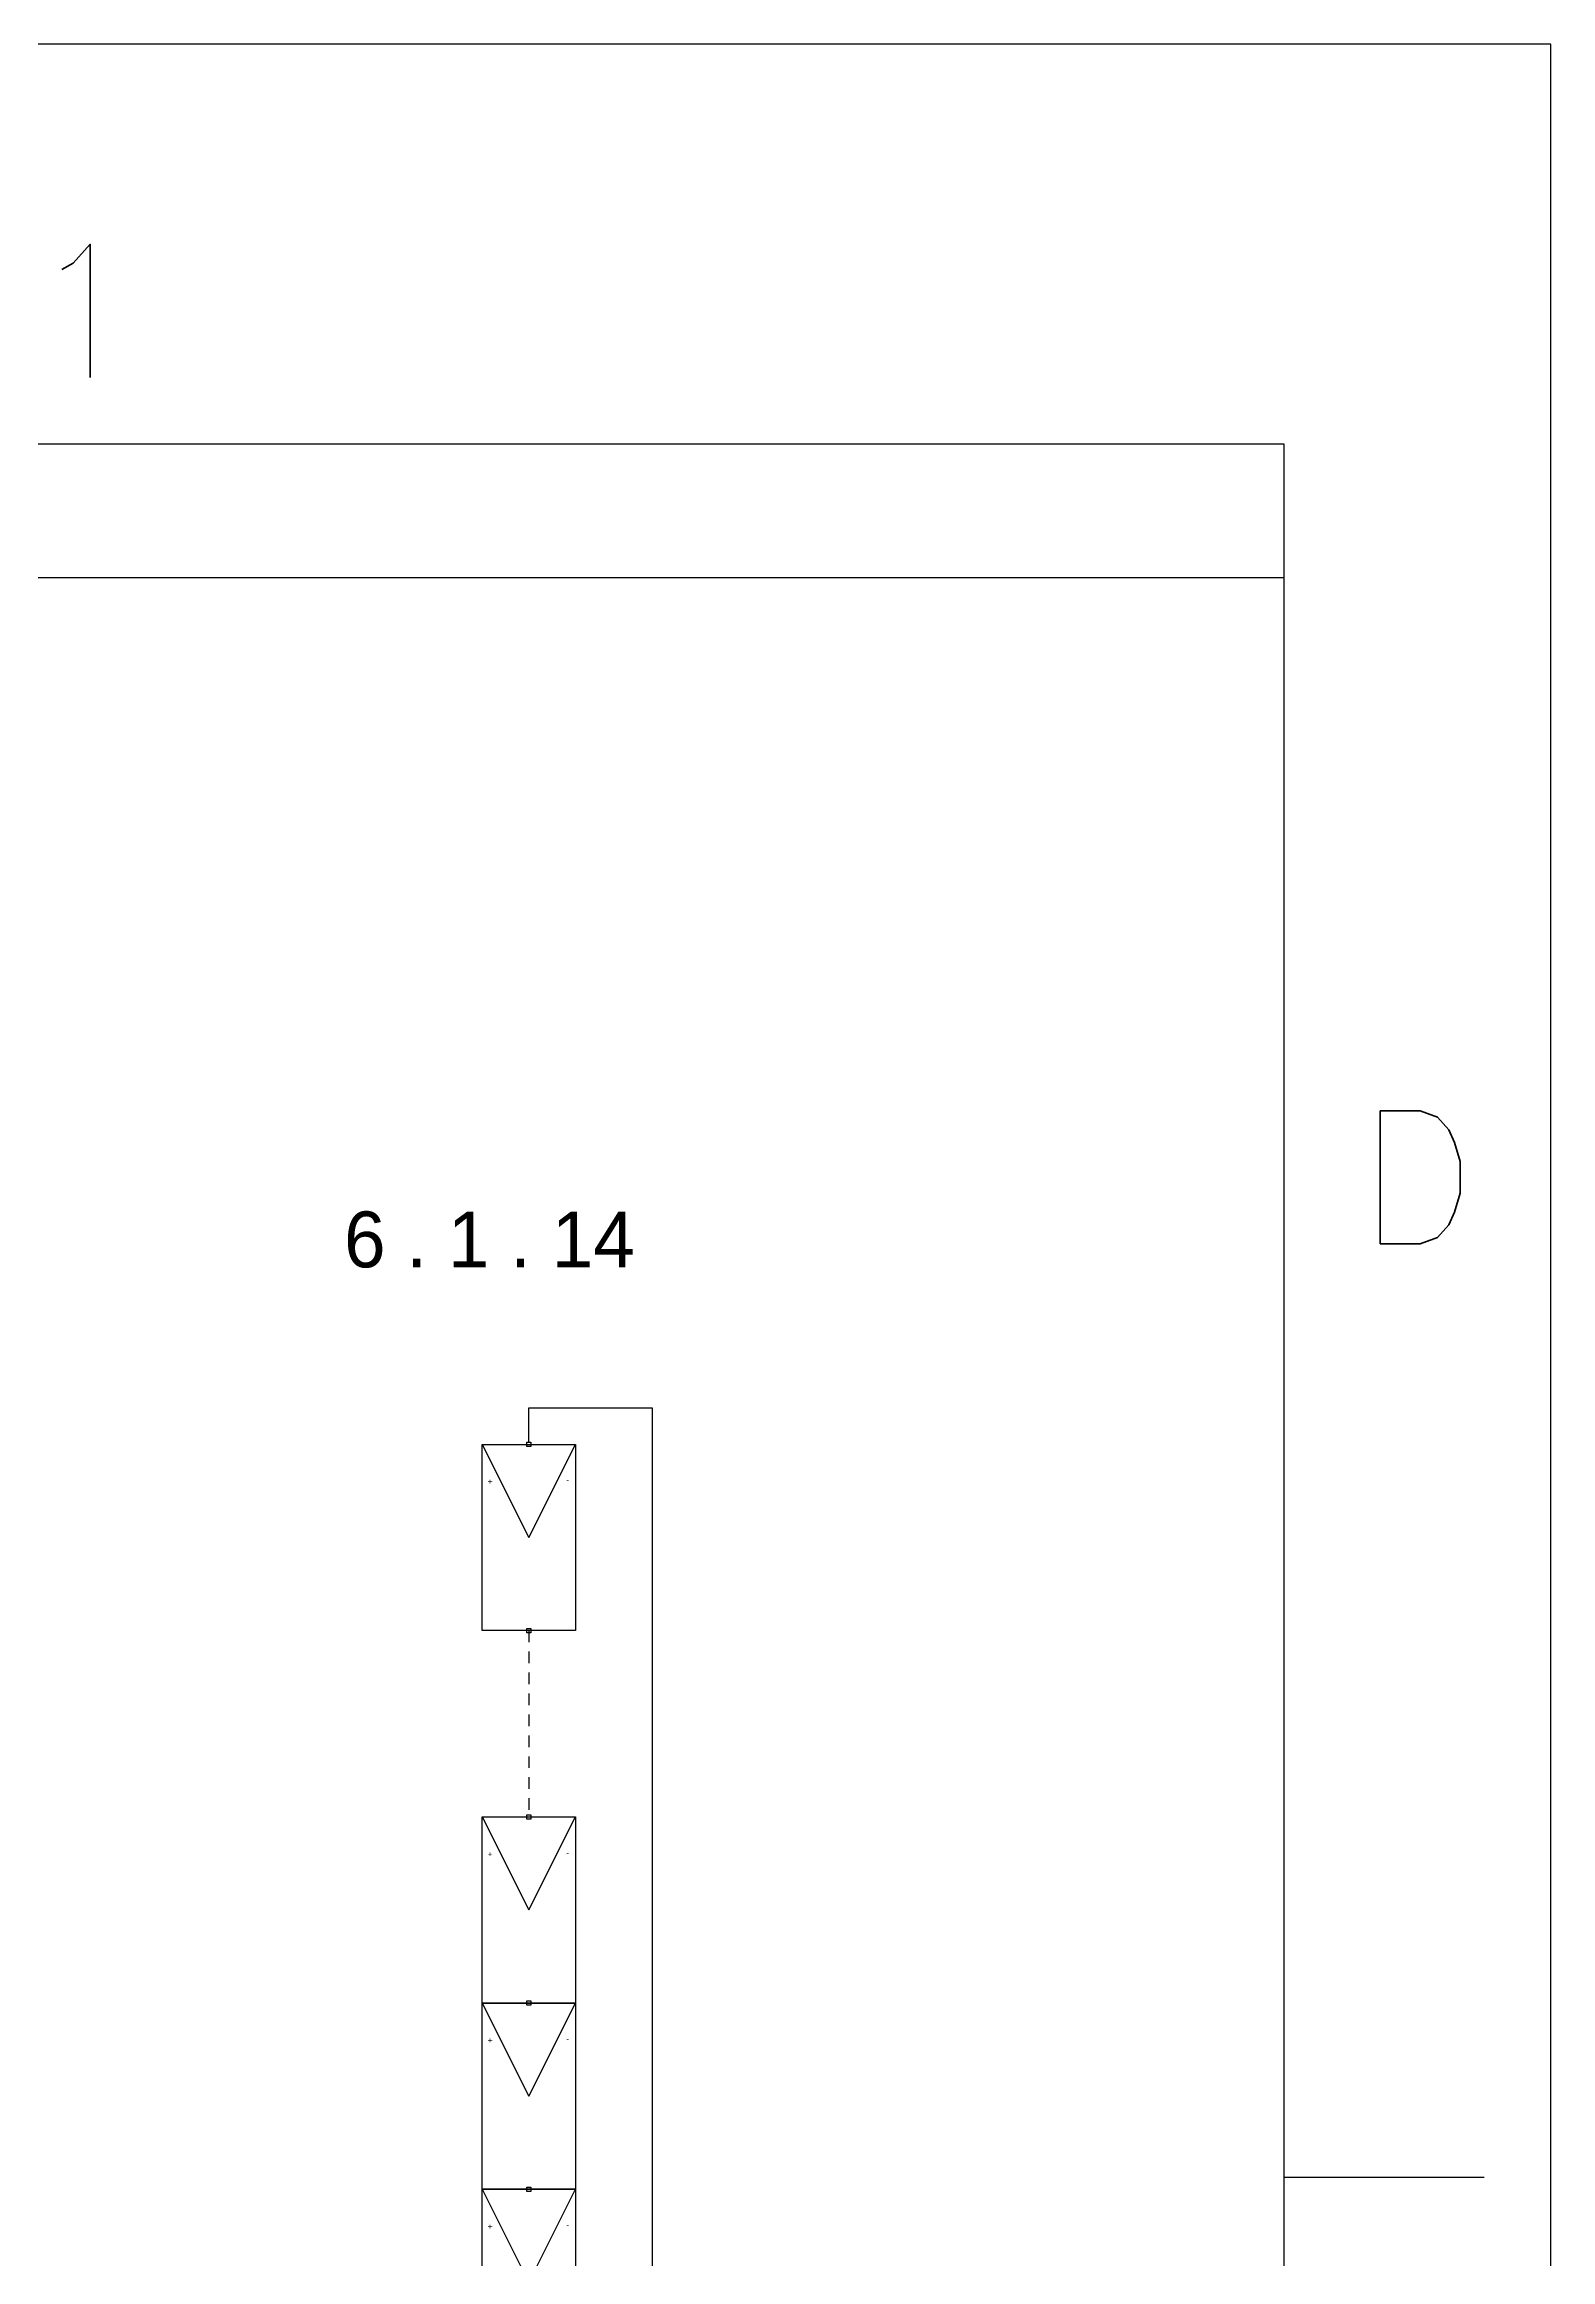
# Model space of a CAD drawing. Header units: inches. Extents: x 4 to 127, y -3 to 89.
# Drawn here: x 110.58 to 126.76, y 64.83 to 88.63 of the extents above; entities that cross this region are included whole.
import ezdxf
from ezdxf.enums import TextEntityAlignment as Align

# ---------------------------------------------------------------- set-up
doc = ezdxf.new("R2010")
doc.units = ezdxf.units.IN
doc.header["$MEASUREMENT"] = 0
doc.linetypes.add('HIDDEN2', pattern=[0.1875, 0.125, -0.0625])
for name, color, linetype in [('GRY_20AWG', 9, 'Continuous'), ('SYMS', 7, 'Continuous'), ('Title Block', 7, 'Continuous'), ('Viewport', 7, 'Continuous'), ('WHT_12AWG', 7, 'Continuous')]:
    doc.layers.add(name, color=color, linetype=linetype)
doc.styles.add('Roman', font='romans')
doc.styles.add('WD', font='romans.shx')

# ---------------------------------------------------------------- blocks, each defined once
blk = doc.blocks.new('ANSI_border_C')
at = {"layer": 'Title Block'}
for p, q in [((21, 16), (0, 16)), ((21, 0), (21, 16)), ((20.5, 15.25), (0.5, 15.25)), ((20.5, 0.75), (20.5, 15.25)), ((15, 15), (20.5, 15)), ((20.5, 12), (20.875, 12))]:
    blk.add_line(p, q, dxfattribs=at)
at = {"layer": 'Title Block', "style": 'Roman'}
for s, p in [('1', (18.25, 15.5)), ('D', (20.75, 13.875))]:
    blk.add_text(s, height=0.25, dxfattribs=at).set_placement(p, align=Align.MIDDLE_CENTER)
blk = doc.blocks.new('JIC_border_C')
at = {"xscale": 5.726708801404052, "yscale": 5.726708801404052, "zscale": 5.726708801404052}
blk.add_blockref('ANSI_border_C', (6.5, -3), dxfattribs=at)
blk = doc.blocks.new('HT0_01')
for p, q in [((-0.0625, 0.0625), (0.0625, 0.0625)), ((-0.0625, -0.0625), (-0.0625, 0.0625)), ((0.0625, 0.0625), (0.0625, -0.0625)), ((0.0625, -0.0625), (-0.0625, -0.0625))]:
    blk.add_line(p, q)
at = {"style": 'WD', "flags": 1}
for tag, p in [('X4TERM01', (-0.0625, 0)), ('X2TERM01', (0, 0.0625)), ('X1TERM01', (0.0625, 0)), ('X8TERM01', (0, -0.0625))]:
    blk.add_attdef(tag, p, '', height=0.01, dxfattribs=at)
blk = doc.blocks.new('PVM')
at = {"color": 5}
for p, q in [((2, 1), (1, 0.5)), ((1, 0.5), (2, 0))]:
    blk.add_line(p, q, dxfattribs=at)
blk.add_lwpolyline([(0, 1), (2, 1), (2, 0), (0, 0)], close=True, dxfattribs=at)
at = {"layer": 'SYMS', "color": 5, "xscale": 0.3699338068975089, "yscale": 0.3699338068975089, "zscale": 0.3699338068975089}
for p in [(0, 0.5), (2, 0.5)]:
    blk.add_blockref('HT0_01', p, dxfattribs=at)
at = {"color": 5, "char_height": 0.065, "attachment_point": 1}
for s, insert, rotation in [('+', (1.625, 0.883), 180), ('-', (1.57, 0.067), 90)]:
    blk.add_mtext_dynamic_manual_height_columns(s, width=0.09892, gutter_width=0.325, heights=[0], dxfattribs=dict(at, insert=insert, rotation=rotation))

msp = doc.modelspace()

# ---------------------------------------------------------------- linework, layer by layer
at = {"color": 240, "linetype": 'HIDDEN2', "true_color": 0xed1f24}
msp.add_line((115.785, 71.589), (115.785, 69.589), dxfattribs=at)
at = {"layer": 'GRY_20AWG', "color": 240, "true_color": 0xed1f24}
for p, q in [((115.785, 73.612), (115.785, 73.982)), ((115.785, 73.982), (117.109, 73.982))]:
    msp.add_line(p, q, dxfattribs=at)
at = {"layer": 'WHT_12AWG', "color": 240, "true_color": 0xed1f24}
msp.add_line((117.109, 73.982), (117.109, 26.184), dxfattribs=at)

# ---------------------------------------------------------------- block references
at = {"layer": 'SYMS', "rotation": 90}
for p in [(116.285, 71.589), (116.285, 67.589), (116.285, 65.589), (116.285, 63.589)]:
    msp.add_blockref('PVM', p, dxfattribs=at)
at = {"layer": 'Viewport'}
msp.add_blockref('JIC_border_C', (0, 0), dxfattribs=at)

# ---------------------------------------------------------------- texts
at = {"insert": (113.8, 76.091), "char_height": 0.6, "attachment_point": 1}
msp.add_mtext_dynamic_manual_height_columns('6 . 1 . 14', width=5.20102, gutter_width=1, heights=[0], dxfattribs=at)

doc.saveas('drawing.dxf')
